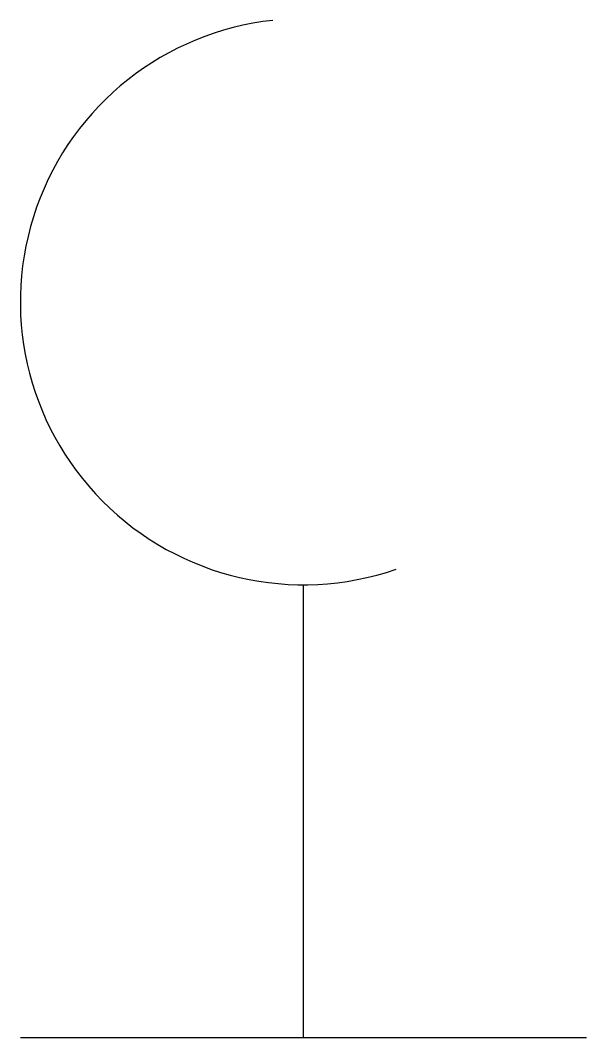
# Model space of a CAD drawing. Extents: x -1 to 1, y 0 to 3.59.
import ezdxf

# ---------------------------------------------------------------- set-up
doc = ezdxf.new("R2010")
doc.units = 0
doc.layers.get('0').update_dxf_attribs({"linetype": 'CONTINUOUS'})

msp = doc.modelspace()

# ---------------------------------------------------------------- linework, layer by layer
at = {"color": 0}
for p, q in [((0, 0), (0, 1.6)), ((-1, 0), (1, 0))]:
    msp.add_line(p, q, dxfattribs=at)
msp.add_arc((0, 2.6), 1, 96.1994, 289.0957, dxfattribs=at)

doc.saveas('drawing.dxf')
